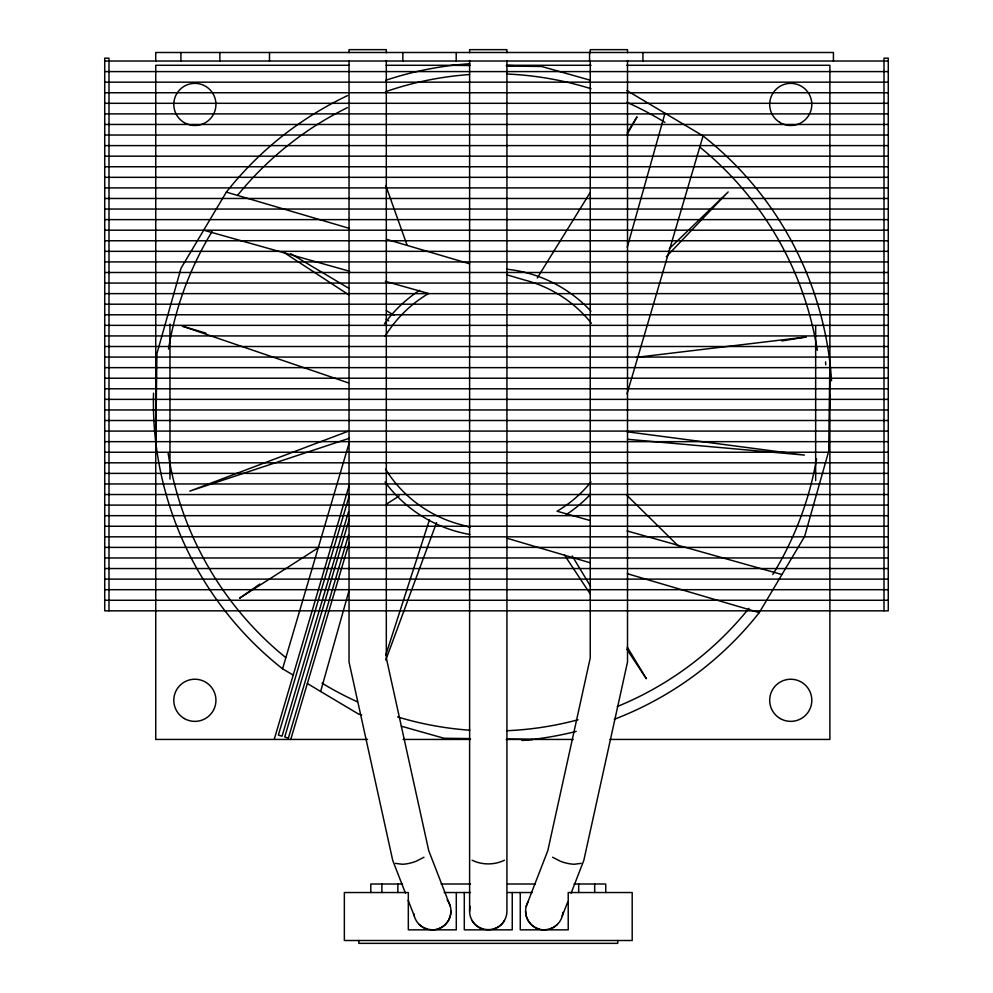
<?xml version="1.0" encoding="UTF-8"?>
<svg xmlns="http://www.w3.org/2000/svg" width="993" height="993" viewBox="0 0 993 993"><rect width="100%" height="100%" fill="white"/><g stroke="black" fill="none" stroke-linecap="round" stroke-linejoin="round"><path stroke-width="1.49" d="M155.74 442.121L156.931 353.52L181.024 268.247L226.354 192.121A339.42 339.42 0 0 1 347.6 95.589M829.887 362.606L828.696 451.207L804.615 536.468L759.273 612.607A339.42 339.42 0 0 1 614.22 719.317M450.959 911.189L450.325 916.018L448.464 920.523L445.497 924.384A17.08 15.503 -21.2 0 1 432.303 929.845L427.474 929.212L422.981 927.35L419.108 924.384M361.651 714.985L358.709 714.153L320.64 691.488L349.151 590.214M627.253 247.269L664.987 113.239M293.208 675.079L282.571 668.823L349.002 443.461M274.217 739.437L349.151 485.44M349.238 495.855L278.375 735.105L282.037 736.198L348.506 511.805M349.226 519.265L284.73 736.992L288.392 738.084L348.506 535.165M627.017 393.873L703.056 135.904L626.931 90.574M290.75 739.437L349.251 542.526M385.756 655.107L429.423 519.873M385.768 660.06L436.56 522.579M526.216 906.361L547.801 850.678L590.239 657.987L590.239 60.486M562.261 916.018L567.785 901.756M571.099 893.191L583.822 860.372L627.514 662.008L627.514 60.499M627.142 134.378L637.022 116.864L627.291 132.59M537.263 278.04L589.979 192.865M504.432 920.523C497.89 932.663 478.651 932.663 472.109 920.523M666.291 256.728L728.179 191.947L669.282 248.672M557.433 924.384L553.573 927.35L549.067 929.212L544.238 929.845A17.08 15.503 21.2 0 1 531.044 924.384L528.077 920.523L526.216 916.018L525.582 911.189M259.843 584.033L239.561 598.208L318.716 547.515M386.203 504.295L399.186 495.979M423.949 857.244L416.042 861.303A17.688 6.455 -16.2 0 1 402.314 864.258L395.475 863.364M504.432 860.211C494.564 865.126 481.977 865.126 472.109 860.211M348.754 431.049L189.812 491.113L349.449 438.248M581.079 863.364L574.239 864.258A17.688 6.455 16.2 0 1 560.499 861.303L552.604 857.244M781.814 340.934L806.242 336.999L636.401 357.356M104.724 61.02L888.276 61.02M349.313 65.29L155.74 65.29L155.74 739.437L367.571 739.437M386.128 65.29L470.123 65.29M506.728 65.29L591.083 65.29M626.744 65.29L829.887 65.29L829.887 739.437L610 739.437M104.724 71.595L888.276 71.595M104.724 82.171L888.276 82.171M104.724 92.746L888.276 92.746M104.724 103.309L888.276 103.309M104.724 113.885L888.276 113.885M104.724 124.46L888.276 124.46M104.724 135.036L888.276 135.036M104.724 145.611L888.276 145.611M104.724 156.186L888.276 156.186M104.724 166.75L888.276 166.75M104.724 177.325L888.276 177.325M104.724 187.9L888.276 187.9M104.724 198.476L888.276 198.476M104.724 209.051L888.276 209.051M104.724 219.627L888.276 219.627M104.724 230.19L888.276 230.19M104.724 240.765L888.276 240.765M104.724 251.341L888.276 251.341M104.724 261.916L888.276 261.916M104.724 272.492L888.276 272.492M104.724 283.067L888.276 283.067M104.724 293.63L888.276 293.63M104.724 304.206L888.276 304.206M104.724 314.781L888.276 314.781M104.724 325.356L888.276 325.356M104.724 335.932L888.276 335.932M104.724 346.507L888.276 346.507M104.724 357.07L888.276 357.07M104.724 367.646L888.276 367.646M104.724 378.221L888.276 378.221M104.724 388.797L888.276 388.797M104.724 399.372L888.276 399.372M104.724 409.948L888.276 409.948M104.724 420.511L888.276 420.511M104.724 431.086L888.276 431.086M104.724 441.662L888.276 441.662M104.724 452.237L888.276 452.237M104.724 462.812L888.276 462.812M104.724 473.388L888.276 473.388M104.724 483.951L888.276 483.951M104.724 494.526L888.276 494.526M104.724 505.102L888.276 505.102M104.724 515.677L888.276 515.677M104.724 526.253L888.276 526.253M104.724 536.828L888.276 536.828M104.724 547.391L888.276 547.391M104.724 557.967L888.276 557.967M104.724 568.542L888.276 568.542M104.724 579.118L888.276 579.118M104.724 589.693L888.276 589.693M104.724 600.269L888.276 600.269M403.133 739.437L470.57 739.437M506.207 739.437L573.222 739.437M402.488 884.006L370.811 884.006L370.811 892.533M441.128 884.006L470.496 884.006M507.597 884.006L535.413 884.006M574.053 884.006L605.73 884.006L605.73 892.533M444.219 892.533L470.496 892.533M507.597 892.533L532.322 892.533M453.056 65.29L469.863 65.513M506.529 66.01L541.657 66.481L590.177 80.185M469.937 738.593L443.97 738.246L401.333 726.206M506.604 739.09L532.571 739.437M627.477 439.278L804.417 455.079L626.968 431.769M203.689 230.19L349.635 271.275M385.383 281.342L428.566 293.506A126.409 126.409 0 0 0 385.023 336.354M589.83 520.444L557.061 511.221A126.409 126.409 0 0 0 591.034 481.928M627.055 530.932L781.938 574.537M226.354 192.121L349.412 228.39M386.476 239.313L469.503 263.79M506.567 274.713L524.366 279.964A126.409 126.409 0 0 1 591.418 323.271M470.161 527.395L461.273 524.763A126.409 126.409 0 0 1 385.507 469.155M507.224 538.318L590.252 562.783M627.328 573.706L759.273 612.607M205.936 333.151L182.203 326.101L348.456 382.888M290.775 253.712L349.164 288.504M386.314 310.635L394.271 315.389M307.371 683.507L320.64 691.488M282.831 251.726L348.692 294.784M386.14 319.262L388.722 320.95M626.695 495.135L679.398 547.031M564.52 555.099L590.09 593.74M626.757 649.124L646.369 678.753L627.228 647.051M572.204 555.919L590.55 586.292M450.325 906.361L428.74 850.678L386.314 657.987L386.314 60.486M405.442 893.191L392.719 860.372L349.039 662.008L349.039 60.499M408.197 900.328L414.28 916.018M385.88 185.828L407.118 245.333M884.006 610.832L884.006 58.177L888.276 58.177L888.276 610.832L104.724 610.832L104.724 58.177L108.994 58.177L108.994 610.832M833.425 61.02L833.425 52.492L155.74 52.492L155.74 61.02M815.663 325.654L815.663 480.624M642.918 52.492L642.918 61.02M627.514 52.753L627.514 49.65L590.239 49.65L590.239 52.741M617.708 940.508L617.708 943.35L358.833 943.35L358.833 940.508M594.683 884.006L594.683 892.533M589.557 52.492L589.557 61.02M578.683 884.006L578.683 892.533M520.258 892.533L520.258 929.845L568.219 929.845L568.219 892.533L632.193 892.533L632.193 940.508L344.36 940.508L344.36 892.533L408.322 892.533L408.322 929.845L456.296 929.845L456.296 892.533M512.251 892.533L512.251 929.845L464.29 929.845L464.29 892.533M506.926 52.753L506.926 49.65L469.615 49.65L469.615 52.753M506.926 60.486L506.926 911.189A18.656 18.656 0 0 1 493.099 929.212M469.615 60.486L469.615 911.189M456.209 52.492L456.209 61.02M402.848 52.492L402.848 61.02M397.858 884.006L397.858 892.533M386.314 52.741L386.314 49.65L349.039 49.65L349.039 52.753M381.871 884.006L381.871 892.533M269.5 52.492L269.5 61.02M219.863 52.492L219.863 61.02M180.912 52.492L180.912 61.02M169.964 324.103L169.964 479.073M447.111 899.832A18.656 18.656 0 0 1 437.131 929.212M427.474 929.212A18.656 18.656 0 0 1 413.808 913.622M562.857 912.406A18.656 18.656 0 0 1 549.067 929.212M539.41 929.212A18.656 18.656 0 0 1 528.077 901.867M483.442 929.212A18.656 18.656 0 0 1 470.248 906.361M576.225 731.369A339.42 339.42 0 0 1 521.983 740.517M282.571 668.823A339.42 339.42 0 0 1 153.53 393.154M385.793 80.259A339.42 339.42 0 0 1 469.739 63.738M703.056 135.904A339.42 339.42 0 0 1 831.551 380.815M816.606 458.692A328.646 328.646 0 0 1 772.79 574.488M748.933 608.312A328.646 328.646 0 0 1 617.298 706.532M578.063 719.764A328.646 328.646 0 0 1 506.902 730.711M469.875 730.215A328.646 328.646 0 0 1 397.548 716.896M357.381 701.815A328.646 328.646 0 0 1 322.017 683.147M285.674 657.527A328.646 328.646 0 0 1 168.078 452.945M168.512 349.052A328.646 328.646 0 0 1 212.03 231.568M237.662 195.224A328.646 328.646 0 0 1 347.376 107.641M385.47 91.741A328.646 328.646 0 0 1 469.528 74.537M506.517 74.003A328.646 328.646 0 0 1 591.034 88.737M626.856 102.291A328.646 328.646 0 0 1 664.938 122.387M699.953 147.2A328.646 328.646 0 0 1 817.313 350.268M506.318 65.439A575.841 575.841 0 0 1 513.815 65.675M156.062 421.864A575.841 575.841 0 0 1 156.062 382.864M829.85 394.866A575.841 575.841 0 0 1 829.85 409.861M825.555 361.874A575.841 575.841 0 0 1 825.754 364.865M590.612 494.142A133.993 133.993 0 0 1 566.122 514.684M469.838 534.482A133.993 133.993 0 0 1 385.036 482.015M384.428 323.792A133.993 133.993 0 0 1 419.617 290.291M506.802 269.227A133.993 133.993 0 0 1 590.934 311.181M184.338 718.547A21.064 21.064 0 0 0 215.94 700.301A21.064 21.064 0 0 0 184.338 682.054A21.064 21.064 0 0 0 184.338 718.547M184.338 122.673A21.064 21.064 0 0 0 215.94 104.426A21.064 21.064 0 0 0 184.338 86.18A21.064 21.064 0 0 0 184.338 122.673M779.592 122.3A21.064 21.064 0 0 0 811.802 105.159A21.064 21.064 0 0 0 780.858 85.832A21.064 21.064 0 0 0 779.592 122.3M780.225 718.547A21.064 21.064 0 0 0 811.815 700.301A21.064 21.064 0 0 0 780.225 682.054A21.064 21.064 0 0 0 780.225 718.547"/></g></svg>
